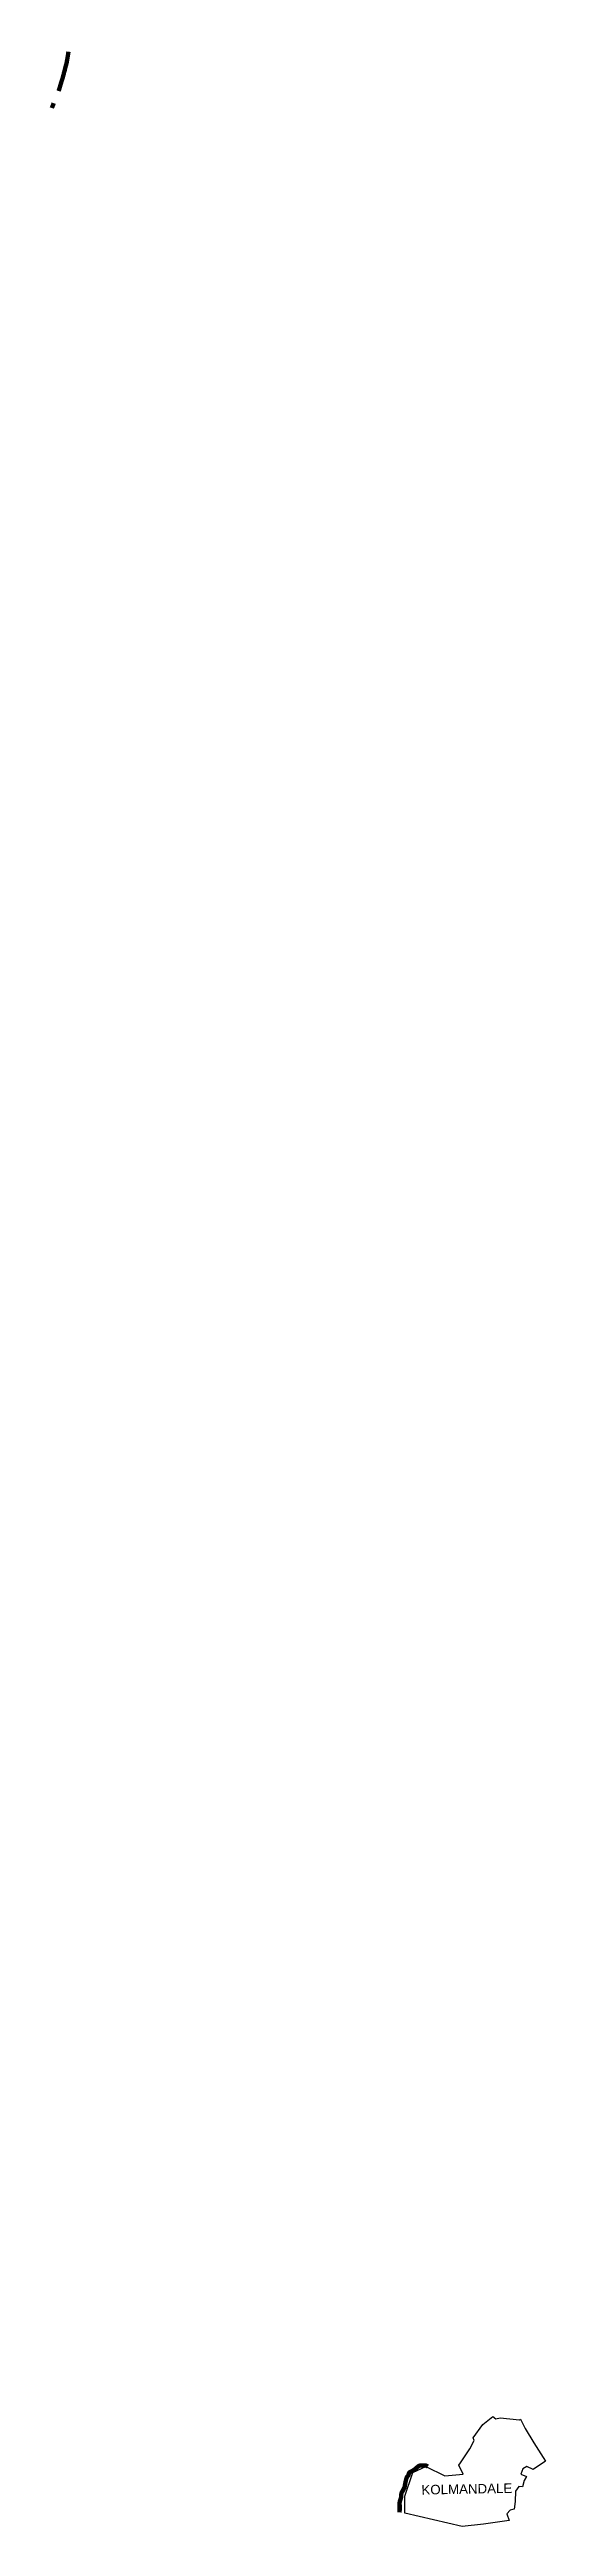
# Model space of a CAD drawing. Header units: metres. Extents: x 274747 to 280417, y 2046466 to 2074814.
import ezdxf

# ---------------------------------------------------------------- set-up
doc = ezdxf.new("R2010")
doc.units = ezdxf.units.M
doc.header["$MEASUREMENT"] = 0
for name, color, linetype in [('NATURALLY PROTECTED', 3, 'Continuous'), ('village', 3, 'Continuous'), ('VILLAGE NAME', 250, 'Continuous')]:
    doc.layers.add(name, color=color, linetype=linetype)
doc.styles.get("Standard").update_dxf_attribs({"font": 'arial.ttf'})

msp = doc.modelspace()

# ---------------------------------------------------------------- linework, layer by layer
at = {"layer": 'NATURALLY PROTECTED', "const_width": 50, "flags": 128}
for points in [[(274963, 2074789), (274961, 2074773), (274948, 2074695), (274941, 2074656), (274929, 2074614), (274924, 2074593), (274921, 2074579), (274917, 2074566), (274912, 2074548), (274909, 2074533), (274906, 2074523), (274902, 2074509), (274895, 2074483), (274884, 2074449), (274875, 2074421), (274863, 2074378), (274851, 2074342), (274850, 2074339)], [(274794, 2074200), (274788, 2074183), (274780, 2074162), (274773, 2074148), (274772, 2074145)], [(279071, 2047151), (279057, 2047160), (279047, 2047164), (279033, 2047165), (279018, 2047165), (278998, 2047164), (278985, 2047163), (278969, 2047158), (278957, 2047149), (278940, 2047134), (278928, 2047124), (278917, 2047115), (278900, 2047104), (278871, 2047090), (278862, 2047084), (278858, 2047078), (278855, 2047070), (278851, 2047060), (278850, 2047052), (278847, 2047048), (278839, 2047038), (278832, 2047030), (278827, 2047014), (278821, 2046993), (278813, 2046953), (278809, 2046932), (278806, 2046915), (278801, 2046905), (278794, 2046891), (278784, 2046871), (278778, 2046863), (278774, 2046856), (278771, 2046847), (278769, 2046838), (278768, 2046830), (278769, 2046818), (278768, 2046805), (278764, 2046790), (278759, 2046775), (278754, 2046760), (278751, 2046751), (278750, 2046741), (278749, 2046730), (278750, 2046713), (278750, 2046696), (278750, 2046678), (278750, 2046649), (278749, 2046626)]]:
    msp.add_lwpolyline(points, dxfattribs=at)
at = {"layer": 'village', "color": 3, "true_color": 0x00ff00}
msp.add_polyline3d([(278811, 2046813, 0), (278899, 2047083, 0), (279049, 2047153, 0), (279268, 2047046, 0), (279475, 2047064, 0), (279425, 2047166, 0), (279446, 2047192, 0), (279553, 2047355, 0), (279601, 2047449, 0), (279590, 2047480, 0), (279701, 2047633, 0), (279815, 2047724, 0), (279851, 2047698, 0), (279901, 2047709, 0), (280122, 2047686, 0), (280131, 2047693, 0), (280187, 2047587, 0), (280284, 2047422, 0), (280417, 2047212, 0), (280276, 2047119, 0), (280204, 2047152, 0), (280158, 2047125, 0), (280135, 2047065, 0), (280201, 2047039, 0), (280173, 2046990, 0), (280155, 2046919, 0), (280112, 2046924, 0), (280075, 2046869, 0), (280071, 2046751, 0), (280059, 2046664, 0), (280012, 2046652, 0), (279975, 2046609, 0), (280004, 2046534, 0), (279710, 2046493, 0), (279463, 2046466, 0), (278809, 2046617, 0)], close=True, dxfattribs=at)

# ---------------------------------------------------------------- texts
at = {"layer": 'VILLAGE NAME', "insert": (278998, 2046939), "char_height": 108.75, "attachment_point": 1, "rotation": 1.1028}
msp.add_mtext_dynamic_manual_height_columns('{\\fArial|b0|i0|c0|p34;KOLMANDALE}', width=726.93, gutter_width=544, heights=[0], dxfattribs=at)

doc.saveas('drawing.dxf')
